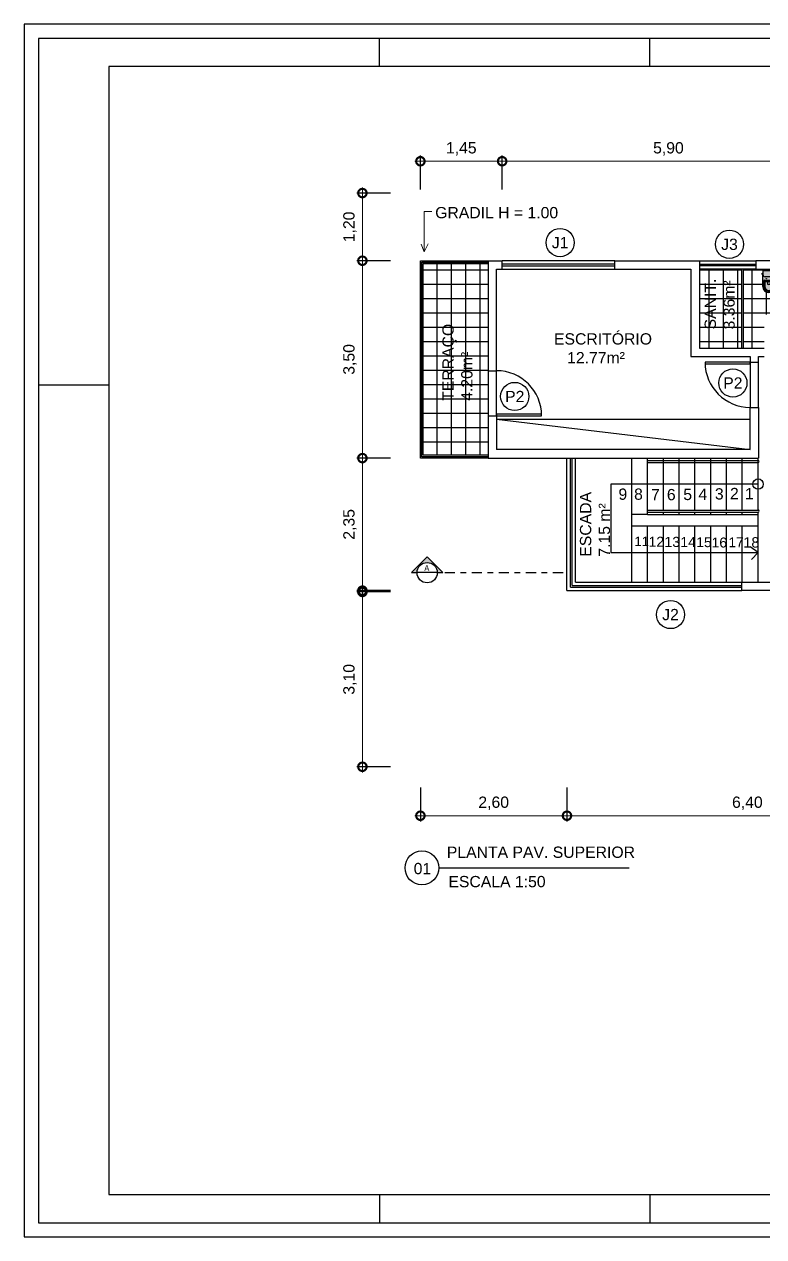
# Model space of a CAD drawing. Header units: metres. Extents: x 43 to 221, y 12 to 94.
# Drawn here: x 42.97 to 56.09, y 16.13 to 37.63 of the extents above; entities that cross this region are included whole.
import ezdxf
from ezdxf.enums import TextEntityAlignment as Align

# ---------------------------------------------------------------- set-up
doc = ezdxf.new("R2010")
doc.units = ezdxf.units.M
doc.header["$LTSCALE"] = 0.25
doc.linetypes.add('ACAD_ISO04W100', pattern=[30, 24, -3, 0, -3])
doc.linetypes.add('DIVIDE', pattern=[31.75, 12.7, -6.35, 0, -6.35, 0, -6.35])
doc.layers.add('0_MRG_AUX', color=7, linetype='Continuous', true_color=0xecbcd1, plot=False)
for name, color, linetype in [('ARQ_ALV CT', 5, 'Continuous'), ('ARQ_ALV VS', 2, 'Continuous'), ('ARQ_ESQ CT', 30, 'Continuous'), ('ARQ_ESQ VS', 2, 'Continuous'), ('ARQ_GRADIL', 2, 'Continuous'), ('ARQ_MOB 01', 1, 'Continuous'), ('ARQ_PISO', 1, 'Continuous'), ('ARQ_PROJ SUP', 1, 'DIVIDE'), ('ARQ_SAN 01', 1, 'Continuous'), ('ARQ_SAN 02', 2, 'Continuous'), ('ARQ_SIMB 01', 1, 'Continuous'), ('ARQ_TXT 01', 1, 'Continuous'), ('MRG_EXTERNA', 1, 'Continuous'), ('MRG_INTERNA', 2, 'Continuous'), ('SIMB_02', 2, 'Continuous'), ('SIMB_PREENCHIMENTO', 253, 'Continuous'), ('SIMB_TXT', 1, 'Continuous')]:
    doc.layers.add(name, color=color, linetype=linetype)
doc.layers.add('ARQ_COTA_AZUL', color=5, linetype='Continuous', lineweight=20, true_color=0x0000ff)
doc.styles.add('Annot_2.0mm', font='arial.ttf', dxfattribs={"height": 2})
doc.styles.add('cota', font='arial.ttf')
doc.styles.add('R-60', font='techl___.ttf')
doc.styles.add('SIMB', font='arial.ttf')
doc.dimstyles.new('Info 01 - annot', dxfattribs={"dimtxt": 2, "dimasz": 3, "dimexe": 1, "dimexo": 1, "dimgap": 1, "dimtad": 1, "dimzin": 4, "dimtxsty": 'cota', "dimblk": 'DOTSMALL', "dimcen": 2, "dimdle": 1, "dimclrd": 256, "dimclre": 256, "dimclrt": 1, "dimazin": 2, "dimtfac": 0.09, "dimtix": 1, "dimtmove": 2, "dimatfit": 2, "dimfxl": 5, "dimfxlon": 1, "dimtolj": 1, "dimtzin": 4, "dimlwd": -1, "dimarcsym": 1})

# ---------------------------------------------------------------- blocks, each defined once
blk = doc.blocks.new('_DotSmall')
at = {"color": 0, "linetype": 'ByBlock', "const_width": 0.5}
blk.add_lwpolyline([(-0.0625, 0, 1), (0.0625, 0, 1)], format="xyb", close=True, dxfattribs=at)
blk = doc.blocks.new('*D18')
at = {"layer": 'ARQ_COTA_AZUL', "lineweight": -2, "transparency": 16777216}
for p, q in [((51.445, 34.701), (51.445, 35.301)), ((57.345, 34.701), (57.345, 35.301))]:
    blk.add_line(p, q, dxfattribs=at)
at = {"layer": 'ARQ_COTA_AZUL', "transparency": 16777216}
blk.add_line((51.345, 35.201), (57.445, 35.201), dxfattribs=at)
at = {"layer": 'ARQ_COTA_AZUL', "transparency": 16777216, "xscale": 0.3, "yscale": 0.3, "zscale": 0.3, "rotation": 180}
blk.add_blockref('_DotSmall', (51.445, 35.201), dxfattribs=at)
at = {"layer": 'ARQ_COTA_AZUL', "transparency": 16777216, "xscale": 0.3, "yscale": 0.3, "zscale": 0.3}
blk.add_blockref('_DotSmall', (57.345, 35.201), dxfattribs=at)
at = {"layer": 'ARQ_COTA_AZUL', "color": 1, "transparency": 16777216, "insert": (54.395, 35.421), "char_height": 0.2, "attachment_point": 5, "style": 'cota'}
blk.add_mtext('\\A1;5,90', dxfattribs=at)
blk = doc.blocks.new('*D23')
at = {"layer": 'ARQ_COTA_AZUL', "lineweight": -2, "transparency": 16777216}
for p, q in [((49.466, 27.564), (48.866, 27.564)), ((49.466, 24.464), (48.866, 24.464))]:
    blk.add_line(p, q, dxfattribs=at)
at = {"layer": 'ARQ_COTA_AZUL', "transparency": 16777216}
blk.add_line((48.966, 24.364), (48.966, 27.664), dxfattribs=at)
at = {"layer": 'ARQ_COTA_AZUL', "transparency": 16777216, "xscale": 0.3, "yscale": 0.3, "zscale": 0.3}
for p, rotation in [((48.966, 27.564), 90), ((48.966, 24.464), 270)]:
    blk.add_blockref('_DotSmall', p, dxfattribs=dict(at, rotation=rotation))
at = {"layer": 'ARQ_COTA_AZUL', "color": 1, "transparency": 16777216, "insert": (48.745, 26.014), "char_height": 0.2, "attachment_point": 5, "rotation": 90, "style": 'cota'}
blk.add_mtext('\\A1;3,10', dxfattribs=at)
blk = doc.blocks.new('*D24')
at = {"layer": 'ARQ_COTA_AZUL', "lineweight": -2, "transparency": 16777216}
for p, q in [((52.595, 24.096), (52.595, 23.496)), ((58.995, 24.096), (58.995, 23.496))]:
    blk.add_line(p, q, dxfattribs=at)
at = {"layer": 'ARQ_COTA_AZUL', "transparency": 16777216}
blk.add_line((59.095, 23.596), (52.495, 23.596), dxfattribs=at)
at = {"layer": 'ARQ_COTA_AZUL', "transparency": 16777216, "xscale": 0.3, "yscale": 0.3, "zscale": 0.3, "rotation": 180}
blk.add_blockref('_DotSmall', (52.595, 23.596), dxfattribs=at)
at = {"layer": 'ARQ_COTA_AZUL', "transparency": 16777216, "xscale": 0.3, "yscale": 0.3, "zscale": 0.3}
blk.add_blockref('_DotSmall', (58.995, 23.596), dxfattribs=at)
at = {"layer": 'ARQ_COTA_AZUL', "color": 1, "transparency": 16777216, "insert": (55.795, 23.817), "char_height": 0.2, "attachment_point": 5, "style": 'cota'}
blk.add_mtext('\\A1;6,40', dxfattribs=at)
blk = doc.blocks.new('*D25')
at = {"layer": 'ARQ_COTA_AZUL', "lineweight": -2, "transparency": 16777216}
for p, q in [((49.466, 33.437), (48.866, 33.437)), ((49.466, 29.937), (48.866, 29.937))]:
    blk.add_line(p, q, dxfattribs=at)
at = {"layer": 'ARQ_COTA_AZUL', "transparency": 16777216}
blk.add_line((48.966, 29.837), (48.966, 33.537), dxfattribs=at)
at = {"layer": 'ARQ_COTA_AZUL', "transparency": 16777216, "xscale": 0.3, "yscale": 0.3, "zscale": 0.3}
for p, rotation in [((48.966, 33.437), 90), ((48.966, 29.937), 270)]:
    blk.add_blockref('_DotSmall', p, dxfattribs=dict(at, rotation=rotation))
at = {"layer": 'ARQ_COTA_AZUL', "color": 1, "transparency": 16777216, "insert": (48.745, 31.687), "char_height": 0.2, "attachment_point": 5, "rotation": 90, "style": 'cota'}
blk.add_mtext('\\A1;3,50', dxfattribs=at)
blk = doc.blocks.new('*D27')
at = {"layer": 'ARQ_COTA_AZUL', "lineweight": -2, "transparency": 16777216}
for p, q in [((49.995, 24.096), (49.995, 23.496)), ((52.595, 24.096), (52.595, 23.496))]:
    blk.add_line(p, q, dxfattribs=at)
at = {"layer": 'ARQ_COTA_AZUL', "transparency": 16777216}
blk.add_line((49.895, 23.596), (52.695, 23.596), dxfattribs=at)
at = {"layer": 'ARQ_COTA_AZUL', "transparency": 16777216, "xscale": 0.3, "yscale": 0.3, "zscale": 0.3, "rotation": 180}
blk.add_blockref('_DotSmall', (49.995, 23.596), dxfattribs=at)
at = {"layer": 'ARQ_COTA_AZUL', "transparency": 16777216, "xscale": 0.3, "yscale": 0.3, "zscale": 0.3}
blk.add_blockref('_DotSmall', (52.595, 23.596), dxfattribs=at)
at = {"layer": 'ARQ_COTA_AZUL', "color": 1, "transparency": 16777216, "insert": (51.295, 23.817), "char_height": 0.2, "attachment_point": 5, "style": 'cota'}
blk.add_mtext('\\A1;2,60', dxfattribs=at)
blk = doc.blocks.new('*D28')
at = {"layer": 'ARQ_COTA_AZUL', "lineweight": -2, "transparency": 16777216}
for p, q in [((49.995, 34.701), (49.995, 35.301)), ((51.445, 34.701), (51.445, 35.301))]:
    blk.add_line(p, q, dxfattribs=at)
at = {"layer": 'ARQ_COTA_AZUL', "transparency": 16777216}
blk.add_line((49.895, 35.201), (51.545, 35.201), dxfattribs=at)
at = {"layer": 'ARQ_COTA_AZUL', "transparency": 16777216, "xscale": 0.3, "yscale": 0.3, "zscale": 0.3, "rotation": 180}
blk.add_blockref('_DotSmall', (49.995, 35.201), dxfattribs=at)
at = {"layer": 'ARQ_COTA_AZUL', "transparency": 16777216, "xscale": 0.3, "yscale": 0.3, "zscale": 0.3}
blk.add_blockref('_DotSmall', (51.445, 35.201), dxfattribs=at)
at = {"layer": 'ARQ_COTA_AZUL', "color": 1, "transparency": 16777216, "insert": (50.72, 35.421), "char_height": 0.2, "attachment_point": 5, "style": 'cota'}
blk.add_mtext('\\A1;1,45', dxfattribs=at)
blk = doc.blocks.new('COD_ESQ')
at = {"layer": 'SIMB_02'}
blk.add_circle((0, 0), 2.5, dxfattribs=at)
at = {"layer": 'SIMB_TXT', "style": 'SIMB'}
blk.add_attdef('CDESQ', text='', height=2, dxfattribs=at).set_placement((0, 0), align=Align.MIDDLE_CENTER)
blk = doc.blocks.new('*D30')
at = {"layer": 'ARQ_COTA_AZUL', "lineweight": -2, "transparency": 16777216}
for p, q in [((49.466, 29.937), (48.866, 29.937)), ((49.466, 27.587), (48.866, 27.587))]:
    blk.add_line(p, q, dxfattribs=at)
at = {"layer": 'ARQ_COTA_AZUL', "transparency": 16777216}
blk.add_line((48.966, 30.037), (48.966, 27.487), dxfattribs=at)
at = {"layer": 'ARQ_COTA_AZUL', "transparency": 16777216, "xscale": 0.3, "yscale": 0.3, "zscale": 0.3}
for p, rotation in [((48.966, 29.937), 90), ((48.966, 27.587), 270)]:
    blk.add_blockref('_DotSmall', p, dxfattribs=dict(at, rotation=rotation))
at = {"layer": 'ARQ_COTA_AZUL', "color": 1, "transparency": 16777216, "insert": (48.745, 28.762), "char_height": 0.2, "attachment_point": 5, "rotation": 90, "style": 'cota'}
blk.add_mtext('\\A1;2,35', dxfattribs=at)
blk = doc.blocks.new('*D31')
at = {"layer": 'ARQ_COTA_AZUL', "lineweight": -2, "transparency": 16777216}
for p, q in [((49.466, 34.637), (48.866, 34.637)), ((49.466, 33.437), (48.866, 33.437))]:
    blk.add_line(p, q, dxfattribs=at)
at = {"layer": 'ARQ_COTA_AZUL', "transparency": 16777216}
blk.add_line((48.966, 33.337), (48.966, 34.737), dxfattribs=at)
at = {"layer": 'ARQ_COTA_AZUL', "transparency": 16777216, "xscale": 0.3, "yscale": 0.3, "zscale": 0.3}
for p, rotation in [((48.966, 34.637), 90), ((48.966, 33.437), 270)]:
    blk.add_blockref('_DotSmall', p, dxfattribs=dict(at, rotation=rotation))
at = {"layer": 'ARQ_COTA_AZUL', "color": 1, "transparency": 16777216, "insert": (48.745, 34.037), "char_height": 0.2, "attachment_point": 5, "rotation": 90, "style": 'cota'}
blk.add_mtext('\\A1;1,20', dxfattribs=at)
blk = doc.blocks.new('CORTES')
blk.add_hatch(color=256).paths.add_polyline_path([(0, 9.32), (-9.32, 0), (-6, 0, -1), (6, 0), (9.32, 0)])
for p, q in [((0, 9.32), (-9.32, 0)), ((0, 9.32), (9.32, 0)), ((-9.32, 0), (-6, 0)), ((6, 0), (-6, 0)), ((6, 0), (9.32, 0))]:
    blk.add_line(p, q)
at = {"linetype": 'ACAD_ISO04W100'}
blk.add_line((10.36, 0), (82.68, 0), dxfattribs=at)
blk.add_circle((0, 0), 6)
at = {"style": 'R-60'}
for tag, height, p in [('INDICAÇÃO_DE_CORTE', 3.5, (0, 2.82)), ('INDICAÇÃO_DE_FOLHA', 2, (0, -3.06))]:
    blk.add_attdef(tag, text='', height=height, dxfattribs=at).set_placement(p, align=Align.MIDDLE_CENTER)
blk = doc.blocks.new('VASO_BELL')
at = {"true_color": 0xffffff}
h = blk.add_hatch(color=7, dxfattribs=at)
h.dxf.hatch_style = 1
edge = h.paths.add_edge_path()
edge.add_line((0, 0), (0.37, 0))
edge.add_line((0.37, 0), (0.37, -0.126))
edge.add_line((0.37, -0.126), (0.37, -0.505))
edge.add_arc((0.185, -0.505), 0.185, 180, 360, ccw=False)
edge.add_line((0, -0.505), (0, -0.126))
edge.add_line((0, -0.126), (0, 0))
h = blk.add_hatch(color=7, dxfattribs=at)
h.dxf.hatch_style = 1
h.paths.add_polyline_path([(-0.007, -0.086), (-0.022, -0.086), (-0.022, -0.121), (-0.007, -0.121)])
h = blk.add_hatch(color=7, dxfattribs=at)
h.dxf.hatch_style = 1
h.paths.add_polyline_path([(0, -0.089), (-0.007, -0.089), (-0.007, -0.117), (0, -0.117)])
at = {"layer": 'ARQ_SAN 01'}
for p, q in [((0.056, -0.361), (0.056, -0.505)), ((0.062, -0.361), (0.062, -0.505)), ((0.082, -0.336), (0.288, -0.336)), ((0.082, -0.342), (0.288, -0.342)), ((0.141, -0.353), (0.141, -0.406)), ((0.229, -0.353), (0.229, -0.406)), ((0.308, -0.361), (0.308, -0.505)), ((0.314, -0.361), (0.314, -0.505))]:
    blk.add_line(p, q, dxfattribs=at)
for centre in [(0.11, -0.255), (0.26, -0.255)]:
    blk.add_circle(centre, 0.0075, dxfattribs=at)
for centre, radius, start, end in [((0.082, -0.361), 0.025, 90, 180), ((0.082, -0.361), 0.019, 90, 180), ((0.191, -0.592), 0.244, 91.4264, 101.8331), ((0.179, -0.592), 0.244, 78.1669, 88.5736), ((0.288, -0.361), 0.025, 0, 90), ((0.288, -0.361), 0.019, 0, 90), ((0.185, -0.505), 0.129, 179.7773, 0.2227), ((0.185, -0.499), 0.123, 182.6006, 357.3994), ((0.168, -0.406), 0.027, 180, 229.1678), ((0.185, -0.386), 0.053, 229.1678, 310.8322), ((0.202, -0.406), 0.027, 310.8322, 0)]:
    blk.add_arc(centre, radius, start, end, dxfattribs=at)
at = {"layer": 'ARQ_SAN 02'}
for p, q in [((0, 0), (0, -0.126)), ((0, 0), (0.37, 0)), ((0.37, 0), (0.37, -0.126)), ((-0.022, -0.086), (-0.007, -0.086)), ((-0.022, -0.121), (-0.022, -0.086)), ((-0.022, -0.121), (-0.007, -0.121)), ((-0.007, -0.121), (-0.007, -0.086)), ((0, -0.089), (-0.007, -0.089)), ((0, -0.117), (-0.007, -0.117)), ((0, -0.505), (0, -0.126)), ((0.026, -0.331), (0.026, -0.505)), ((0.051, -0.306), (0.319, -0.306)), ((0.301, -0.195), (0.069, -0.195)), ((0.344, -0.331), (0.344, -0.505)), ((0.37, -0.505), (0.37, -0.126))]:
    blk.add_line(p, q, dxfattribs=at)
for centre, radius, start, end in [((0.069, -0.126), 0.069, 180, 270), ((0.051, -0.331), 0.025, 90, 180), ((0.301, -0.126), 0.069, 270, 0), ((0.319, -0.331), 0.025, 0, 90), ((0.185, -0.505), 0.185, 180, 0), ((0.185, -0.505), 0.159, 180, 0)]:
    blk.add_arc(centre, radius, start, end, dxfattribs=at)
blk = doc.blocks.new('FORMATO_A2mmD')
at = {"layer": '0_MRG_AUX'}
blk.add_lwpolyline([(5, -5), (5, 425), (-599, 425), (-599, -5)], close=True, dxfattribs=at)
at = {"layer": 'MRG_EXTERNA'}
blk.add_lwpolyline([(0, 0), (0, 420), (-594, 420), (-594, 0)], close=True, dxfattribs=at)
at = {"layer": 'MRG_INTERNA'}
for p, q in [((-473, 410), (-473, 420)), ((-377, 410), (-377, 420)), ((-377, 410), (-377, 420)), ((-569, 297), (-594, 297)), ((-473, 10), (-473, 0)), ((-377, 10), (-377, 0)), ((-377, 10), (-377, 0))]:
    blk.add_line(p, q, dxfattribs=at)
blk.add_lwpolyline([(-569, 410), (-569, 10), (-10, 10), (-10, 410)], close=True, dxfattribs=at)

msp = doc.modelspace()

# ---------------------------------------------------------------- hatches: boundary and pattern name
at = {"layer": 'SIMB_PREENCHIMENTO', "true_color": 0x636466}
h = msp.add_hatch(dxfattribs=at)
h.set_pattern_fill('NET', color=251, scale=0.08)
h.paths.add_polyline_path([(56.928, 33.287), (55.945, 33.287), (55.718, 33.287), (55.718, 31.887), (56.095, 31.887), (56.095, 32.487), (56.125, 32.487), (56.125, 32.487, -0.399638), (56.695, 31.887), (56.928, 31.887)])
h.paths.add_polyline_path([(56.07, 32.977), (56.07, 33.195), (56.057, 33.195), (56.057, 33.215), (56.07, 33.215), (56.07, 33.264), (56.28, 33.264), (56.28, 33.192), (56.28, 32.977, -1)], flags=16)
h.paths.add_polyline_path([(56.084, 32.977), (56.084, 33.076, -0.414214), (56.099, 33.09), (56.251, 33.09, -0.414214), (56.265, 33.076), (56.265, 32.977, -1)], flags=0)
h.paths.add_polyline_path([(56.248, 32.977), (56.244, 32.98, -1), (56.105, 32.98), (56.102, 32.977, 1.003863)], flags=0)
h.paths.add_polyline_path([(56.15, 33.063), (56.15, 33.033, 0.217888), (56.155, 33.022, 0.372217), (56.194, 33.022, 0.217888), (56.2, 33.033), (56.2, 33.063, 0.045439), (56.175, 33.066, 0.045439)], flags=0)
h.paths.add_polyline_path([(56.213, 33.119, -1), (56.221, 33.119, -1)], flags=0)
h.paths.add_polyline_path([(56.128, 33.119, -1), (56.136, 33.119, -1)], flags=0)
h.paths.add_polyline_path([(55.697, 33.287), (54.945, 33.287), (54.945, 31.887), (55.697, 31.887)])
h.paths.add_polyline_path([(58.995, 33.637), (58.995, 34.116), (57.495, 34.116), (57.495, 33.487), (57.495, 33.387), (57.567, 33.387), (57.782, 33.387, -1), (57.782, 33.177), (57.564, 33.177), (57.564, 33.165), (57.544, 33.165), (57.544, 33.177), (57.495, 33.177), (57.495, 32.543), (58.995, 32.543), (58.995, 33.037), (58.395, 33.037), (58.395, 33.067), (58.396, 33.067, -0.399638)])
h.paths.add_polyline_path([(58.995, 32.504), (57.495, 32.504), (57.495, 31.887), (58.995, 31.887)])
h.paths.add_polyline_path([(63.945, 30.362), (63.945, 30.537), (61.949, 30.537), (61.949, 30.084), (60.795, 30.084), (60.795, 29.887, -0.399638), (61.395, 29.317), (61.395, 29.317), (61.395, 29.287), (60.795, 29.287), (60.795, 29.187), (63.945, 29.187), (63.945, 29.362)])
h.paths.add_polyline_path([(62.221, 30.189), (62.221, 30.404), (62.221, 30.409), (62.217, 30.409), (62.217, 30.407), (62.208, 30.407), (62.208, 30.427), (62.217, 30.427), (62.221, 30.425), (62.221, 30.475), (62.43, 30.475), (62.43, 30.404), (62.43, 30.189, -1)], flags=16)
h.paths.add_polyline_path([(62.235, 30.189), (62.235, 30.288, -0.414214), (62.249, 30.302), (62.402, 30.302, -0.414214), (62.416, 30.288), (62.416, 30.189, -1)], flags=0)
h.paths.add_polyline_path([(62.253, 30.188), (62.253, 30.271, -0.414214), (62.267, 30.285), (62.384, 30.285, -0.414214), (62.398, 30.271), (62.398, 30.189, -1)], flags=0)
h.paths.add_polyline_path([(62.256, 30.189), (62.256, 30.271, -0.414214), (62.267, 30.281), (62.384, 30.281, -0.414214), (62.395, 30.271), (62.395, 30.189, -0.955612)], flags=0)
h.paths.add_polyline_path([(62.306, 30.233, -0.217888), (62.301, 30.245), (62.301, 30.275, -0.045439), (62.325, 30.278, -0.045439), (62.35, 30.275), (62.35, 30.245, -0.217888), (62.345, 30.233, -0.372217)], flags=0)
h.paths.add_polyline_path([(62.279, 30.331, -1), (62.287, 30.331, -1)], flags=0)
h.paths.add_polyline_path([(62.364, 30.331, -1), (62.372, 30.331, -1)], flags=0)
h.paths.add_polyline_path([(55.684, 32.156), (55.684, 33.157), (54.938, 33.157), (54.938, 32.156)], flags=9)
h.paths.add_polyline_path([(57.717, 31.804), (58.717, 31.804), (58.717, 32.55), (57.717, 32.55)], flags=9)
h.paths.add_polyline_path([(62.41, 29.167), (63.458, 29.167), (63.458, 29.913), (62.41, 29.913)], flags=9)
h = msp.add_hatch(dxfattribs=at)
h.set_pattern_fill('NET', color=251, scale=0.08)
h.paths.add_polyline_path([(51.195, 33.387), (50.045, 33.387), (50.045, 29.987), (51.195, 29.987), (51.195, 30.687), (51.195, 31.487)])
h.paths.add_polyline_path([(51.031, 30.896), (51.031, 32.362), (50.285, 32.362), (50.285, 30.896)], flags=24)

# ---------------------------------------------------------------- linework, layer by layer
msp.add_lwpolyline([(50.322, 22.671), (53.696, 22.671)])
msp.add_circle((50.022, 22.671), 0.3)
at = {"layer": 'ARQ_ALV CT'}
for p, q in [((51.195, 33.437), (51.195, 31.487)), ((51.195, 33.437), (51.445, 33.437)), ((51.445, 33.287), (51.445, 33.437)), ((53.445, 33.437), (54.945, 33.437)), ((53.445, 33.287), (53.445, 33.437)), ((54.945, 33.437), (54.945, 31.887)), ((55.945, 33.437), (55.945, 33.287)), ((57.345, 33.437), (55.945, 33.437)), ((51.345, 31.487), (51.345, 33.287)), ((51.345, 33.287), (51.445, 33.287)), ((53.445, 33.287), (54.795, 33.287)), ((54.795, 33.287), (54.795, 31.737)), ((55.945, 33.287), (57.345, 33.287)), ((54.945, 31.887), (56.095, 31.887)), ((54.795, 31.737), (55.845, 31.737)), ((55.845, 31.737), (55.845, 31.637)), ((55.845, 31.637), (55.995, 31.637)), ((55.995, 31.637), (55.995, 31.737)), ((55.995, 31.737), (56.095, 31.737)), ((51.195, 31.487), (51.345, 31.487)), ((55.845, 30.087), (55.845, 30.837)), ((55.845, 30.837), (55.995, 30.837)), ((55.995, 30.837), (55.995, 29.937)), ((51.195, 30.687), (51.345, 30.687)), ((51.195, 30.687), (51.195, 29.937)), ((51.345, 30.687), (51.345, 30.087)), ((51.195, 29.937), (55.995, 29.937)), ((55.845, 30.087), (51.345, 30.087)), ((55.695, 27.737), (56.445, 27.737)), ((55.695, 27.587), (55.695, 27.737)), ((56.445, 27.587), (55.695, 27.587))]:
    msp.add_line(p, q, dxfattribs=at)
at = {"layer": 'ARQ_ALV VS'}
for p, q in [((54.945, 33.437), (55.945, 33.437)), ((55.945, 33.287), (54.945, 33.287)), ((52.595, 27.587), (52.595, 29.937)), ((52.745, 27.737), (52.745, 29.937)), ((52.745, 27.737), (55.695, 27.737)), ((52.595, 27.587), (55.695, 27.587))]:
    msp.add_line(p, q, dxfattribs=at)
at = {"layer": 'ARQ_COTA_AZUL'}
for p, q in [((50.197, 34.308), (50.063, 34.308)), ((50.063, 34.308), (50.063, 33.595)), ((50.063, 33.595), (50.009, 33.73)), ((50.063, 33.595), (50.135, 33.737))]:
    msp.add_line(p, q, dxfattribs=at)
at = {"layer": 'ARQ_ESQ CT'}
for p, q in [((53.445, 33.377), (51.445, 33.377)), ((51.445, 33.347), (53.445, 33.347)), ((54.945, 33.377), (55.945, 33.377)), ((55.945, 33.347), (54.945, 33.347)), ((52.655, 27.647), (52.655, 29.937)), ((52.685, 27.677), (52.685, 29.937)), ((52.655, 27.647), (55.695, 27.647)), ((52.685, 27.677), (55.695, 27.677))]:
    msp.add_line(p, q, dxfattribs=at)
for points in [[(55.045, 31.637), (55.045, 31.607), (55.845, 31.607), (55.845, 31.637)], [(51.345, 30.687), (52.145, 30.687), (52.145, 30.717), (51.345, 30.717)]]:
    msp.add_lwpolyline(points, close=True, dxfattribs=at)
at = {"layer": 'ARQ_ESQ VS'}
for p, q in [((53.445, 33.437), (51.445, 33.437)), ((51.445, 33.287), (53.445, 33.287))]:
    msp.add_line(p, q, dxfattribs=at)
at = {"layer": 'ARQ_GRADIL'}
for points in [[(54.025, 29.897), (55.985, 29.897)], [(54.025, 29.857), (55.985, 29.857)], [(54.025, 29.017), (55.985, 29.017)], [(54.025, 28.977), (55.985, 28.977)]]:
    msp.add_lwpolyline(points, dxfattribs=at)
for centre in [(55.985, 29.877), (55.985, 28.997)]:
    msp.add_arc(centre, 0.02, 270, 90, dxfattribs=at)
at = {"layer": 'ARQ_MOB 01'}
for points in [[(51.345, 30.63), (55.845, 30.087)], [(51.345, 30.63), (55.845, 30.63)]]:
    msp.add_lwpolyline(points, dxfattribs=at)
at = {"layer": 'ARQ_PISO'}
for p, q in [((49.995, 29.937), (49.995, 33.437)), ((49.995, 33.437), (51.195, 33.437)), ((50.02, 29.962), (50.02, 33.412)), ((50.02, 33.412), (51.195, 33.412)), ((50.045, 33.387), (51.195, 33.387)), ((50.045, 29.987), (50.045, 33.387)), ((55.845, 31.637), (55.845, 30.837)), ((55.995, 30.837), (55.995, 31.637)), ((51.195, 31.487), (51.195, 30.687)), ((51.345, 30.687), (51.345, 31.487)), ((51.195, 29.937), (49.995, 29.937)), ((51.195, 29.962), (50.02, 29.962)), ((51.195, 29.987), (50.045, 29.987)), ((53.745, 27.737), (53.745, 29.937)), ((54.025, 28.937), (54.025, 29.937)), ((54.305, 29.017), (54.305, 29.937)), ((54.585, 29.017), (54.585, 29.937)), ((54.865, 29.017), (54.865, 29.937)), ((55.145, 29.017), (55.145, 29.937)), ((55.425, 29.017), (55.425, 29.937)), ((55.705, 29.017), (55.705, 29.937)), ((55.985, 29.017), (55.985, 29.937)), ((54.305, 28.937), (54.305, 28.977)), ((54.585, 28.937), (54.585, 28.977)), ((54.865, 28.937), (54.865, 28.977)), ((55.145, 28.937), (55.145, 28.977)), ((55.425, 28.937), (55.425, 28.977)), ((55.705, 28.937), (55.705, 28.977)), ((55.985, 27.737), (55.985, 28.977)), ((54.025, 27.737), (54.025, 28.737)), ((54.305, 27.737), (54.305, 28.737)), ((54.585, 27.737), (54.585, 28.737)), ((54.865, 27.737), (54.865, 28.737)), ((55.145, 27.737), (55.145, 28.737)), ((55.425, 27.737), (55.425, 28.737)), ((55.705, 27.737), (55.705, 28.737))]:
    msp.add_line(p, q, dxfattribs=at)
for points in [[(54.025, 28.937), (55.985, 28.937)], [(53.745, 28.737), (55.985, 28.737)]]:
    msp.add_lwpolyline(points, dxfattribs=at)
at = {"layer": 'ARQ_PROJ SUP'}
msp.add_line((54.025, 28.937), (53.745, 28.937), dxfattribs=at)
at = {"layer": 'ARQ_SAN 02'}
for p, q in [((55.697, 31.887), (55.697, 33.287)), ((55.718, 33.287), (55.718, 31.887))]:
    msp.add_line(p, q, dxfattribs=at)
at = {"layer": 'ARQ_SIMB 01'}
for centre, start, end in [((55.845, 31.637), 180, 270), ((51.345, 30.687), 0, 90)]:
    msp.add_arc(centre, 0.8, start, end, dxfattribs=at)
at = {"layer": 'SIMB_TXT'}
for p, q in [((55.985, 29.477), (53.372, 29.477)), ((53.372, 29.477), (53.372, 28.266)), ((53.372, 28.266), (55.843, 28.266)), ((55.985, 28.266), (55.843, 28.366)), ((55.843, 28.266), (55.985, 28.266))]:
    msp.add_line(p, q, dxfattribs=at)
msp.add_lwpolyline([(55.985, 28.266), (55.869, 28.138)], dxfattribs=at)
msp.add_circle((55.985, 29.477), 0.0913, dxfattribs=at)

# ---------------------------------------------------------------- block references
at = {"xscale": 0.05, "yscale": 0.05, "zscale": 0.05}
msp.add_blockref('FORMATO_A2mmD', (72.917, 16.38), dxfattribs=at)
ref = msp.add_blockref('CORTES', (50.115, 27.906), dxfattribs=dict(xscale=0.03000000000001819, yscale=0.03000000000001819, zscale=0.03000000000001819))
ref.add_attrib('INDICAÇÃO_DE_CORTE', 'A', dxfattribs={"height": 0.105, "style": 'R-60'}).set_placement((50.109, 27.989), align=Align.MIDDLE_CENTER)
at = {"layer": 'ARQ_ALV CT', "xscale": 0.1, "yscale": 0.1, "zscale": 0.1}
for p, values in [((52.474, 33.758), {'CDESQ': 'J1'}), ((55.478, 33.728), {'CDESQ': 'J3'}), ((55.538, 31.269), {'CDESQ': 'P2'}), ((51.668, 31.03), {'CDESQ': 'P2'}), ((54.432, 27.163), {'CDESQ': 'J2'})]:
    msp.add_blockref('COD_ESQ', p, dxfattribs=at).add_auto_attribs(values)
at = {"layer": 'ARQ_PISO', "xscale": 0.5672744078501802, "yscale": 0.5672744078501802, "zscale": 0.5672744078501802}
msp.add_blockref('VASO_BELL', (56.07, 33.264), dxfattribs=at)

# ---------------------------------------------------------------- texts
at = {"char_height": 0.2, "attachment_point": 1, "style": 'Annot_2.0mm'}
for s, insert, width in [('PLANTA PAV. SUPERIOR', (50.464, 23.049), 7.51875), ('01', (49.876, 22.759), 0.81226), ('ESCALA 1:50', (50.492, 22.528), 2.24137)]:
    msp.add_mtext(s, dxfattribs=dict(at, insert=insert, width=width))
at = {"layer": 'ARQ_TXT 01', "attachment_point": 1, "style": 'Annot_2.0mm'}
for s, insert, char_height, width in [('GRADIL H = 1.00', (50.257, 34.39), 0.2, 2.84821), ('ESCRITÓRIO\\P   12.77m²', (52.365, 32.151), 0.2, 1.25831), ('\\pxqc;9', (53.498, 29.398), 0.2, 0.17681), ('\\pxqc;8', (53.808, 29.398), 0.2, 0.1109), ('\\pxqc;7', (54.025, 29.39), 0.2, 0.28), ('\\pxqc;6', (54.305, 29.39), 0.2, 0.28), ('\\pxqc;5', (54.626, 29.393), 0.2, 0.22063), ('\\pxqc;4', (54.865, 29.396), 0.2, 0.28), ('\\pxqc;3', (55.184, 29.403), 0.2, 0.22572), ('\\pxqc;2', (55.425, 29.409), 0.2, 0.28), ('\\pxqc;1', (55.69, 29.406), 0.2, 0.28), ('\\pxqj;11', (53.791, 28.545), 0.1682, 0.23552), ('\\pxqj;12', (54.041, 28.543), 0.1789, 0.25055), ('\\pxqj;13', (54.323, 28.541), 0.1804, 0.25263), ('\\pxqj;14', (54.606, 28.537), 0.1776, 0.20694), ('\\pxqj;15', (54.889, 28.534), 0.1757, 0.19597), ('\\pxqj;16', (55.161, 28.529), 0.1766, 0.24723), ('\\pxqj;17', (55.46, 28.531), 0.1735, 0.13888), ('\\pxqj;18', (55.724, 28.535), 0.1837, 0.25715)]:
    msp.add_mtext(s, dxfattribs=dict(at, insert=insert, char_height=char_height, width=width))
at = {"layer": 'ARQ_TXT 01', "char_height": 0.2, "attachment_point": 1, "rotation": 90, "style": 'Annot_2.0mm'}
for s, insert, width in [('SANIT.\\P3.36m²', (55.037, 32.219), 0.74447), ('TERRAÇO          4.20m²', (50.385, 30.953), 0.32683), ('ESCADA\\P7.15 m²', (52.825, 28.189), 1.52405)]:
    msp.add_mtext(s, dxfattribs=dict(at, insert=insert, width=width))

# ---------------------------------------------------------------- dimensions: what is measured, and where the dimension line sits
at = {"layer": 'ARQ_COTA_AZUL'}
for base, p1, p2, picture, middle in [((51.445, 35.201), (49.995, 32.089), (51.445, 32.089), '*D28', (50.72, 35.421)), ((57.345, 35.201), (51.445, 32.089), (57.345, 32.139), '*D18', (54.395, 35.421)), ((52.595, 23.596), (49.995, 31.784), (52.595, 31.784), '*D27', (51.295, 23.817)), ((52.595, 23.596), (58.995, 29.434), (52.595, 29.434), '*D24', (55.795, 23.817))]:
    dim = msp.add_linear_dim(base=base, p1=p1, p2=p2, dimstyle='Info 01 - annot', dxfattribs=at)
    dim.commit()
    dim.dimension.update_dxf_attribs({"geometry": picture, "text_midpoint": middle})
for base, p1, p2, picture, middle in [((48.966, 34.637), (59.521, 33.437), (59.521, 34.637), '*D31', (48.745, 34.037)), ((48.966, 33.437), (52.171, 29.937), (55.621, 33.437), '*D25', (48.745, 31.687)), ((48.966, 27.587), (54.771, 29.937), (54.771, 27.587), '*D30', (48.745, 28.762)), ((48.966, 27.564), (61.171, 24.464), (61.171, 27.564), '*D23', (48.745, 26.014))]:
    dim = msp.add_linear_dim(base=base, p1=p1, p2=p2, angle=90, dimstyle='Info 01 - annot', dxfattribs=at)
    dim.commit()
    dim.dimension.update_dxf_attribs({"geometry": picture, "text_midpoint": middle})

doc.saveas('drawing.dxf')
